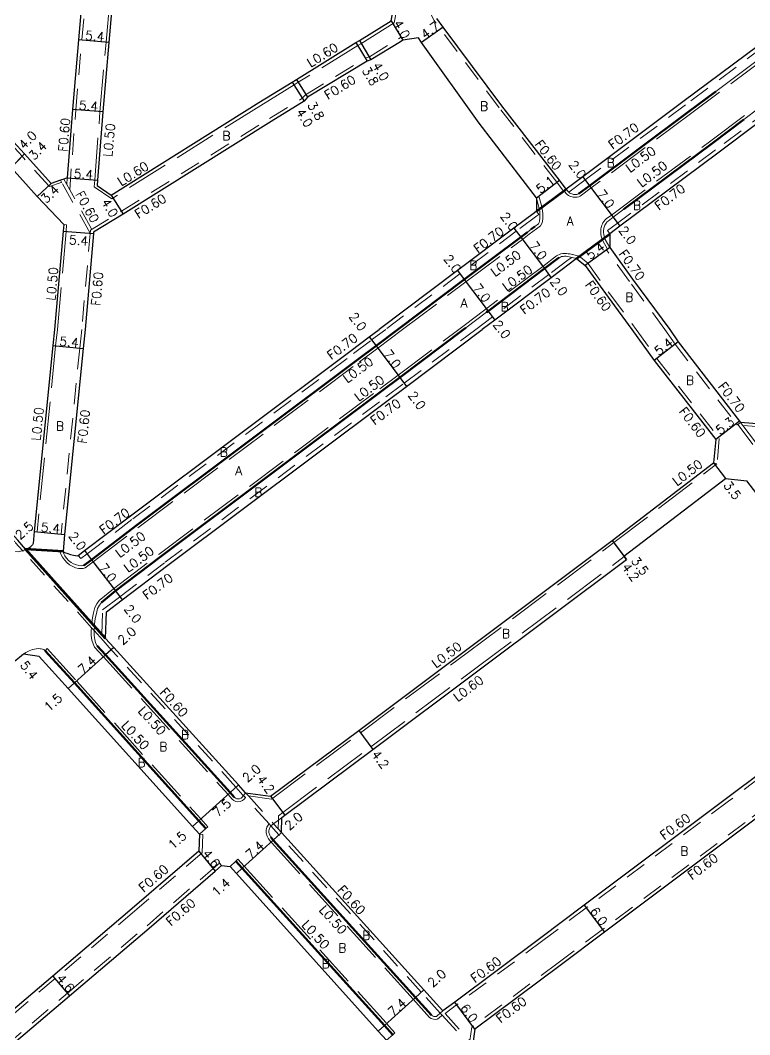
# Model space of a CAD drawing. Header units: metres. Extents: x -3200 to -2400, y -111000 to -110400.
# Drawn here: x -2835.7 to -2706.2, y -110771.5 to -110591.4 of the extents above; entities that cross this region are included whole.
import ezdxf

# ---------------------------------------------------------------- set-up
doc = ezdxf.new("R2010")
doc.units = ezdxf.units.M
doc.header["$LTSCALE"] = 2.5
doc.linetypes.add('2232000', pattern=[2.5, 1.5, -1])
doc.linetypes.add('2233000', pattern=[4, 3, -1])
for name, color, linetype, lineweight in [('2101000', 177, 'Continuous', 30), ('2213000', 6, 'Continuous', 9), ('2227000', 3, 'Continuous', 50), ('2232000', 4, '2232000', 9), ('2233000', 62, '2233000', 9), ('9201100', 215, 'Continuous', 30), ('9202200', 155, 'Continuous', 60), ('9203500', 155, 'Continuous', 30)]:
    doc.layers.add(name, color=color, linetype=linetype, lineweight=lineweight)
doc.layers.add('9201500', color=222, linetype='Continuous')
doc.layers.add('9202100', color=82, linetype='Continuous')
doc.styles.add('Dm_Anotation', font='txt.shx', dxfattribs={"bigfont": 'pscdm.shx'})

msp = doc.modelspace()

# ---------------------------------------------------------------- linework, layer by layer
at = {"layer": '2101000'}
for points in [[(-2823.01, -110543.58), (-2821.14, -110545.92), (-2821.2, -110546.69), (-2823.65, -110575.74), (-2825.32, -110594.84), (-2826.41, -110607.26), (-2827.33, -110619.38)], [(-2789.6, -110546.77), (-2813.01, -110545.05), (-2815.82, -110547.14), (-2818.27, -110576.22), (-2819.94, -110595.31), (-2821.03, -110607.67), (-2821.94, -110619.79), (-2822.01, -110620.74)], [(-2822.01, -110620.74), (-2819.52, -110622.42), (-2793.3, -110606), (-2787.4, -110602.35), (-2786.65, -110601.89), (-2776.09, -110595.36), (-2775.49, -110594.99), (-2769.84, -110591.5), (-2769.26, -110588.33), (-2769.65, -110587.51), (-2776.6, -110571.22), (-2777.06, -110571.43), (-2782.02, -110559.42), (-2786.13, -110549.76), (-2786.72, -110548.37), (-2788.16, -110547.57), (-2789.6, -110546.77)], [(-2830.16, -110620.36), (-2834.9, -110615.13), (-2836.84, -110613), (-2842.78, -110606.49), (-2849.41, -110599.24), (-2851.18, -110597.31), (-2855.77, -110592.28), (-2867.46, -110579.26), (-2882.62, -110562.44)], [(-2827.95, -110627.64), (-2832.64, -110622.69), (-2837.29, -110617.55), (-2837.71, -110617.98), (-2845.79, -110609.13), (-2854.21, -110599.91), (-2853.83, -110599.59), (-2858.27, -110594.59), (-2869.92, -110581.47), (-2884.57, -110564.31), (-2884.5, -110564.24)], [(-2682.77, -110579.5), (-2689.05, -110584.19), (-2718.07, -110605.86), (-2735.86, -110619.16), (-2738.79, -110621.35)], [(-2738.79, -110621.35), (-2740, -110619.78), (-2750.19, -110606.57), (-2760.61, -110592.59), (-2761.72, -110591.09)], [(-2682.77, -110593.1), (-2711.87, -110614.96), (-2729.27, -110627.97), (-2731.05, -110629.3)], [(-2744.04, -110622.9), (-2754.26, -110609.64), (-2764.44, -110595.31), (-2764.99, -110594.53), (-2767.77, -110594.92), (-2768.21, -110595.19), (-2773.43, -110598.42), (-2774.13, -110598.62), (-2784.68, -110605.07), (-2785.29, -110605.75), (-2791.13, -110609.35), (-2817.4, -110625.81), (-2822.64, -110629.03)], [(-2827.33, -110619.38), (-2827.95, -110619.6), (-2828.52, -110619.8), (-2830.16, -110620.36)], [(-2744.04, -110622.9), (-2744.07, -110625.3)], [(-2744.07, -110625.3), (-2744.41, -110625.55), (-2748.06, -110628.29), (-2758.07, -110635.82), (-2771.98, -110646.28)], [(-2827.95, -110627.64), (-2828.04, -110628.85), (-2829.57, -110646.28)], [(-2822.64, -110629.03), (-2822.65, -110629.26), (-2824.15, -110646.28)], [(-2731.05, -110629.3), (-2731.07, -110631.74), (-2727.01, -110637.38), (-2720.4, -110646.28)], [(-2736.95, -110633.71), (-2738, -110634.49), (-2741.45, -110637.09), (-2751.46, -110644.61), (-2753.68, -110646.28)], [(-2736.95, -110633.71), (-2735.41, -110634.94), (-2731.36, -110640.57), (-2727.12, -110646.28)], [(-2834.7, -110685.29), (-2836.11, -110683.72), (-2858.15, -110659.24), (-2861.84, -110655.15), (-2863.86, -110652.89), (-2869.81, -110646.28)], [(-2829.57, -110646.28), (-2829.88, -110649.14), (-2833.17, -110682.14), (-2833.39, -110684.28), (-2833.49, -110684.55), (-2833.58, -110684.66), (-2833.7, -110684.78), (-2833.81, -110684.88), (-2833.96, -110684.98), (-2834.15, -110685.1), (-2834.32, -110685.18), (-2834.55, -110685.27), (-2834.7, -110685.29)], [(-2824.15, -110646.28), (-2824.51, -110649.67), (-2827.8, -110682.67), (-2828.06, -110685.69), (-2827.78, -110685.86), (-2827.38, -110686.03), (-2826.73, -110686.24), (-2826.24, -110686.37), (-2825.88, -110686.44), (-2825.54, -110686.45), (-2825.37, -110686.43), (-2824.24, -110685.56), (-2816.11, -110679.36), (-2776.95, -110650.01), (-2773.73, -110647.59), (-2771.98, -110646.28)], [(-2820.51, -110701.14), (-2820.36, -110696.44), (-2817.57, -110694.31), (-2809.49, -110688.15), (-2770.36, -110658.82), (-2767.13, -110656.39), (-2753.68, -110646.28)], [(-2727.12, -110646.28), (-2723.17, -110651.78), (-2712.27, -110665.8), (-2712.63, -110669.99)], [(-2720.4, -110646.28), (-2718.91, -110648.46), (-2708.06, -110662.57), (-2707.88, -110662.81)], [(-2682.77, -110647.84), (-2703.49, -110663.15), (-2707.88, -110662.81)], [(-2795.69, -110728.55), (-2791.23, -110729.15), (-2775.61, -110717.49), (-2756.64, -110703.29), (-2730.64, -110683.74), (-2712.63, -110669.99)], [(-2789.3, -110735.62), (-2789.23, -110732.92), (-2788.72, -110732.52), (-2773.09, -110720.85), (-2754.21, -110706.72), (-2728.12, -110687.1), (-2728.48, -110686.62), (-2728.54, -110686.54), (-2710.51, -110672.77)], [(-2710.51, -110672.77), (-2706.73, -110673.17)], [(-2682.77, -110704.75), (-2693.6, -110690.4), (-2694.81, -110688.8), (-2700.27, -110681.57), (-2706.15, -110673.92), (-2706.73, -110673.17)], [(-2795.69, -110728.55), (-2796.94, -110727.16), (-2819.06, -110702.74), (-2820.51, -110701.14)], [(-2835.07, -110703.96), (-2835.8, -110704.54), (-2836.66, -110705.22), (-2848.01, -110714.15), (-2866.2, -110728.29), (-2883.72, -110741.89), (-2890.69, -110747.3), (-2915.93, -110767), (-2917.39, -110768.07)], [(-2832.3, -110704.36), (-2835.07, -110703.96)], [(-2803.85, -110735.92), (-2805.1, -110734.53), (-2827.14, -110710.06), (-2832.3, -110704.36)], [(-2684.58, -110710.26), (-2710.35, -110729.56), (-2735.6, -110748.52), (-2743.31, -110754.32), (-2758.58, -110765.71), (-2760.7, -110767.29)], [(-2682.77, -110716.42), (-2706.67, -110734.31), (-2732, -110753.32), (-2739.85, -110759.21), (-2755, -110770.52)], [(-2803.85, -110735.92), (-2803.98, -110738.92), (-2815.78, -110749.12), (-2829.88, -110761.09), (-2840.97, -110770.5), (-2852.85, -110780.66), (-2864.53, -110790.64), (-2884.73, -110807.84), (-2886.92, -110807.59)], [(-2760.7, -110767.29), (-2764.06, -110763.55), (-2789.3, -110735.62)], [(-2881.6, -110814.03), (-2881.74, -110811.33), (-2861.62, -110794.2), (-2849.87, -110784.15), (-2837.95, -110773.98), (-2826.9, -110764.59), (-2812.78, -110752.61), (-2801.06, -110742.47), (-2799.93, -110741.49), (-2798.43, -110741.62)], [(-2770.67, -110772.5), (-2772.15, -110770.85), (-2797.32, -110742.86), (-2798.43, -110741.62)], [(-2755, -110770.52), (-2755.36, -110773.09)]]:
    msp.add_lwpolyline(points, dxfattribs=at)
at = {"layer": '2213000'}
for points in [[(-2704.22, -110598.02), (-2712.27, -110604.03)], [(-2707.3, -110609.03), (-2704.62, -110607.02)], [(-2736.59, -110622.2), (-2736.72, -110622.26), (-2736.9, -110622.3), (-2737.09, -110622.32), (-2737.3, -110622.32), (-2737.48, -110622.3), (-2737.64, -110622.27), (-2737.82, -110622.22), (-2737.97, -110622.17), (-2738.12, -110622.09), (-2738.26, -110621.99), (-2738.34, -110621.89), (-2738.79, -110621.35)], [(-2744.04, -110622.9), (-2743.62, -110624.6), (-2743.49, -110625.33), (-2743.45, -110625.72), (-2743.45, -110626.08), (-2743.44, -110626.54), (-2743.5, -110627.03), (-2743.57, -110627.29), (-2743.7, -110627.52), (-2744.37, -110628.02)], [(-2731.07, -110631.74), (-2731.85, -110630.31), (-2732.07, -110629.74), (-2732.13, -110629.43), (-2732.16, -110629.09), (-2732.17, -110628.82), (-2732.17, -110628.66), (-2732.14, -110628.49), (-2732.1, -110628.28), (-2732.06, -110628.13), (-2732.01, -110627.97), (-2731.91, -110627.75), (-2731.83, -110627.59), (-2731.71, -110627.39), (-2731.54, -110627.2), (-2731.36, -110627.03), (-2730.47, -110626.37), (-2728.57, -110624.94)], [(-2745, -110628.49), (-2745.66, -110628.99)], [(-2736.95, -110633.71), (-2737.76, -110633.49), (-2737.81, -110633.48), (-2737.99, -110633.43), (-2738.26, -110633.38), (-2738.53, -110633.33), (-2738.77, -110633.3), (-2739.07, -110633.3), (-2739.34, -110633.32), (-2739.6, -110633.36), (-2739.81, -110633.43), (-2740.01, -110633.52)], [(-2752.93, -110643.22), (-2756.62, -110645.99)], [(-2837.98, -110685.38), (-2837.46, -110685.58), (-2836.95, -110685.71), (-2836.05, -110685.76), (-2835.3, -110685.62), (-2835.23, -110685.6), (-2834.98, -110685.48), (-2834.7, -110685.29)], [(-2828.06, -110685.69), (-2827.99, -110686.01), (-2827.75, -110686.45), (-2827.43, -110686.89), (-2827.07, -110687.28), (-2826.61, -110687.64), (-2826.23, -110687.87), (-2825.68, -110688.1), (-2825.25, -110688.21), (-2824.83, -110688.24), (-2824.56, -110688.22), (-2824.35, -110688.17)], [(-2821.27, -110694.74), (-2821.62, -110695.24), (-2821.94, -110695.85), (-2822.16, -110696.7), (-2822.36, -110697.59), (-2822.48, -110698.6), (-2822.5, -110698.92), (-2822.55, -110699.76), (-2822.55, -110700.61), (-2822.45, -110701.34), (-2822.28, -110701.93), (-2822.04, -110702.43)], [(-2835.07, -110703.96), (-2834.67, -110703.67), (-2834.08, -110703.34), (-2833.46, -110703.11), (-2833.42, -110703.1), (-2832.86, -110702.98), (-2832.37, -110702.95), (-2832.06, -110702.98), (-2831.97, -110702.98), (-2831.46, -110703.12), (-2831.21, -110703.33)], [(-2797.68, -110729.32), (-2797.47, -110729.51), (-2797.26, -110729.61), (-2797.06, -110729.63), (-2796.75, -110729.6), (-2796.49, -110729.49), (-2796.27, -110729.32), (-2796.06, -110729.03), (-2795.69, -110728.55)], [(-2791.2, -110736.44), (-2791.37, -110736.07), (-2791.53, -110735.59), (-2791.53, -110735.28), (-2791.42, -110734.84), (-2791.18, -110734.43), (-2790.71, -110734.05), (-2789.85, -110733.39), (-2789.23, -110732.92)], [(-2802.74, -110734.91), (-2803.85, -110735.92)], [(-2798.43, -110741.62), (-2797.4, -110740.68)], [(-2760.7, -110767.29), (-2761.14, -110767.69), (-2761.67, -110768.18), (-2761.82, -110768.25), (-2762.02, -110768.28), (-2762.25, -110768.27), (-2762.52, -110768.17), (-2762.69, -110768.06)], [(-2770.67, -110772.5), (-2769.56, -110771.5)]]:
    msp.add_lwpolyline(points, dxfattribs=at)
at = {"layer": '2227000'}
for points in [[(-2712.27, -110604.03), (-2717.04, -110607.59), (-2734.66, -110620.76), (-2736.59, -110622.2)], [(-2728.57, -110624.94), (-2712.83, -110613.18), (-2707.3, -110609.03)], [(-2745.66, -110628.99), (-2746.86, -110629.89), (-2756.87, -110637.42), (-2768.66, -110646.28)], [(-2744.37, -110628.02), (-2745, -110628.49)], [(-2740.01, -110633.52), (-2740.21, -110633.65), (-2742.65, -110635.49), (-2752.66, -110643.02), (-2752.93, -110643.22)], [(-2824.35, -110688.17), (-2823.03, -110687.16), (-2814.89, -110680.95), (-2775.76, -110651.62), (-2772.53, -110649.19), (-2768.66, -110646.28)], [(-2757.01, -110646.28), (-2768.33, -110654.79), (-2771.56, -110657.22), (-2810.71, -110686.57), (-2818.78, -110692.72), (-2821.27, -110694.74)], [(-2756.62, -110645.99), (-2757.01, -110646.28)], [(-2822.04, -110702.43), (-2820.54, -110704.08), (-2798.42, -110728.5), (-2797.68, -110729.32)], [(-2831.21, -110703.33), (-2826.03, -110709.05), (-2803.99, -110733.53), (-2802.74, -110734.91)], [(-2762.69, -110768.06), (-2765.54, -110764.89), (-2790.79, -110736.96), (-2791.2, -110736.44)], [(-2797.4, -110740.68), (-2796.28, -110741.92), (-2771.04, -110769.85), (-2769.56, -110771.5)]]:
    msp.add_lwpolyline(points, dxfattribs=at)
at = {"layer": '2232000'}
for points in [[(-2826.88, -110621.49), (-2825.81, -110607.31), (-2824.73, -110594.89), (-2823.05, -110575.79), (-2820.6, -110546.74), (-2820.52, -110545.74), (-2822.51, -110543.24), (-2822.97, -110543.08), (-2823.01, -110543.58)], [(-2738.79, -110621.35), (-2739.19, -110621.66), (-2739.27, -110621.72), (-2740.48, -110620.15), (-2750.67, -110606.93), (-2762.23, -110591.41), (-2765.26, -110585.56), (-2772.07, -110569.85), (-2772.31, -110569.31), (-2777.65, -110557.44), (-2780.52, -110551.06), (-2781.82, -110546.29), (-2781.18, -110542.81), (-2780.59, -110542.92)], [(-2682.77, -110580.37), (-2688.63, -110584.75), (-2717.65, -110606.42), (-2735.44, -110619.72), (-2738.34, -110621.89)], [(-2682.77, -110592.23), (-2712.29, -110614.4), (-2729.69, -110627.41), (-2731.47, -110628.74), (-2731.05, -110629.3)], [(-2823.21, -110628.68), (-2817.72, -110625.3), (-2791.45, -110608.84), (-2785.69, -110605.28), (-2785.07, -110604.61), (-2774.37, -110598.06), (-2773.67, -110597.87), (-2768.52, -110594.68), (-2768.08, -110594.4), (-2767.77, -110594.92)], [(-2830.6, -110620.77), (-2835.35, -110615.53), (-2837.28, -110613.4), (-2843.23, -110606.89), (-2849.85, -110599.64), (-2849.41, -110599.24)], [(-2823.25, -110629.16), (-2828.33, -110620.15), (-2828.52, -110619.8)], [(-2822.93, -110628.51), (-2826.88, -110621.49), (-2827.41, -110620.55), (-2827.95, -110619.6)], [(-2827.33, -110619.38), (-2827.41, -110620.55)], [(-2830.16, -110620.36), (-2830.6, -110620.77)], [(-2738.34, -110621.89), (-2738.79, -110621.35)], [(-2744.07, -110625.3), (-2743.65, -110625.86), (-2743.99, -110626.11), (-2747.64, -110628.85), (-2757.65, -110636.38), (-2770.82, -110646.28)], [(-2823.21, -110628.68), (-2824.75, -110646.28)], [(-2721.27, -110646.28), (-2727.57, -110637.79), (-2731.63, -110632.16), (-2731.47, -110632.04), (-2731.07, -110631.74)], [(-2737.81, -110633.48), (-2738.42, -110633.93), (-2741.87, -110636.53), (-2751.88, -110644.05), (-2754.85, -110646.28)], [(-2736.95, -110633.71), (-2737.76, -110633.49), (-2737.81, -110633.48)], [(-2736.95, -110633.71), (-2736.61, -110633.28), (-2736.57, -110633.24), (-2734.97, -110634.53), (-2730.88, -110640.21), (-2726.38, -110646.28)], [(-2835.14, -110685.69), (-2835.23, -110685.6), (-2836.56, -110684.13), (-2858.6, -110659.64), (-2862.29, -110655.55), (-2864.31, -110653.29), (-2870.62, -110646.28)], [(-2824.75, -110646.28), (-2825.11, -110649.61), (-2828.4, -110682.61), (-2827.8, -110682.67)], [(-2825.37, -110686.43), (-2824.94, -110686.98), (-2823.81, -110686.12), (-2815.68, -110679.92), (-2776.53, -110650.57), (-2773.31, -110648.15), (-2770.82, -110646.28)], [(-2821.05, -110696.09), (-2817.99, -110693.76), (-2809.92, -110687.6), (-2770.78, -110658.26), (-2767.55, -110655.83), (-2754.85, -110646.28)], [(-2726.38, -110646.28), (-2722.69, -110651.42), (-2711.65, -110665.62), (-2712.04, -110670.17)], [(-2721.27, -110646.28), (-2719.48, -110648.87), (-2708.62, -110663), (-2708.43, -110663.24)], [(-2708.43, -110663.24), (-2708.35, -110663.18), (-2707.88, -110662.81)], [(-2708.35, -110663.18), (-2707.94, -110663.71), (-2702.75, -110670.47), (-2702.35, -110670.99)], [(-2707.88, -110662.81), (-2707.47, -110663.34), (-2702.27, -110670.1), (-2701.87, -110670.62)], [(-2712.63, -110669.99), (-2712.04, -110670.17)], [(-2820.95, -110701.54), (-2822.55, -110699.76), (-2823.02, -110699.24), (-2835.14, -110685.69)], [(-2834.7, -110685.29), (-2822.96, -110698.4), (-2822.5, -110698.92), (-2821.19, -110700.38), (-2820.51, -110701.14)], [(-2821.19, -110700.38), (-2821.05, -110696.09)], [(-2796.14, -110728.95), (-2797.38, -110727.56), (-2819.5, -110703.14), (-2820.95, -110701.54)], [(-2684.22, -110710.75), (-2709.99, -110730.04), (-2735.24, -110749), (-2742.95, -110754.8), (-2758.23, -110766.19), (-2760.29, -110767.73)], [(-2682.77, -110715.67), (-2707.03, -110733.83), (-2732.36, -110752.84), (-2740.21, -110758.73), (-2755.55, -110770.19)], [(-2789.75, -110736.02), (-2791.18, -110734.43), (-2791.52, -110734.06), (-2795.72, -110729.41), (-2796.06, -110729.03), (-2796.14, -110728.95)], [(-2795.69, -110728.55), (-2795.17, -110729.12), (-2790.71, -110734.05), (-2789.89, -110734.97), (-2789.3, -110735.62)], [(-2803.25, -110735.94), (-2803.39, -110739.2), (-2815.39, -110749.58), (-2829.49, -110761.55), (-2840.58, -110770.96), (-2852.46, -110781.11), (-2864.14, -110791.09), (-2884.54, -110808.46), (-2887.23, -110808.16)], [(-2803.85, -110735.92), (-2803.25, -110735.94)], [(-2761.14, -110767.69), (-2764.51, -110763.95), (-2789.75, -110736.02)], [(-2882.19, -110814.26), (-2882.36, -110811.07), (-2862.01, -110793.74), (-2850.26, -110783.7), (-2838.34, -110773.52), (-2827.29, -110764.14), (-2813.17, -110752.15), (-2801.45, -110742.02), (-2800.32, -110741.04), (-2799.93, -110741.49)], [(-2761.14, -110767.69), (-2760.8, -110768.06), (-2755.96, -110773.33), (-2755.8, -110773.5)], [(-2760.29, -110767.73), (-2755.89, -110772.52)], [(-2755.55, -110770.19), (-2755.89, -110772.52)]]:
    msp.add_lwpolyline(points, dxfattribs=at)
at = {"layer": '2233000'}
for points in [[(-2819.44, -110623.07), (-2822.53, -110620.99), (-2822.44, -110619.75), (-2821.52, -110607.63), (-2820.44, -110595.27), (-2818.77, -110576.18), (-2816.32, -110547.1)], [(-2682.77, -110582.62), (-2687.55, -110586.19), (-2716.74, -110607.99), (-2734.36, -110621.16), (-2736.33, -110622.63), (-2736.55, -110622.73), (-2736.82, -110622.8), (-2737.07, -110622.82), (-2737.33, -110622.82), (-2737.56, -110622.8), (-2737.75, -110622.76), (-2737.96, -110622.7), (-2738.17, -110622.63), (-2738.4, -110622.51), (-2738.61, -110622.35), (-2739.19, -110621.66)], [(-2768.67, -110588.44), (-2769.3, -110591.87), (-2775.24, -110595.55), (-2775.77, -110595.87), (-2786.34, -110602.4), (-2787.08, -110602.86), (-2792.99, -110606.51), (-2819.44, -110623.07)], [(-2731.47, -110632.04), (-2732.31, -110630.52), (-2732.55, -110629.88), (-2732.63, -110629.5), (-2732.66, -110629.12), (-2732.67, -110628.81), (-2732.66, -110628.62), (-2732.64, -110628.41), (-2732.59, -110628.16), (-2732.54, -110627.98), (-2732.47, -110627.79), (-2732.36, -110627.54), (-2732.27, -110627.35), (-2732.11, -110627.09), (-2731.9, -110626.85), (-2731.68, -110626.64), (-2730.77, -110625.97), (-2713.13, -110612.78), (-2684.01, -110590.91), (-2682.77, -110590.01)], [(-2828.33, -110620.15), (-2828.39, -110620.17), (-2830.49, -110620.89), (-2830.6, -110620.77)], [(-2767.82, -110646.28), (-2756.57, -110637.82), (-2746.56, -110630.29), (-2745.36, -110629.39), (-2744.7, -110628.89), (-2744.07, -110628.42), (-2743.33, -110627.86), (-2743.1, -110627.48), (-2743.01, -110627.12), (-2742.94, -110626.57), (-2742.95, -110626.07), (-2742.95, -110625.69), (-2743, -110625.26), (-2743.13, -110624.5), (-2743.56, -110622.78), (-2744.04, -110622.9)], [(-2829.06, -110646.28), (-2827.54, -110628.89), (-2827.45, -110627.68), (-2827.95, -110627.64)], [(-2736.61, -110633.28), (-2737.63, -110633), (-2737.69, -110632.99), (-2737.88, -110632.94), (-2738.16, -110632.88), (-2738.46, -110632.83), (-2738.74, -110632.8), (-2739.08, -110632.8), (-2739.41, -110632.82), (-2739.72, -110632.88), (-2739.99, -110632.96), (-2740.28, -110633.1), (-2740.5, -110633.24), (-2742.96, -110635.09), (-2752.97, -110642.62), (-2753.23, -110642.82), (-2756.92, -110645.59), (-2757.84, -110646.28)], [(-2829.06, -110646.28), (-2829.39, -110649.18), (-2832.68, -110682.19), (-2833.17, -110682.14)], [(-2828.55, -110685.8), (-2828.47, -110686.19), (-2828.17, -110686.72), (-2827.82, -110687.21), (-2827.41, -110687.65), (-2826.9, -110688.05), (-2826.46, -110688.32), (-2825.84, -110688.58), (-2825.33, -110688.7), (-2824.84, -110688.74), (-2824.47, -110688.72), (-2824.13, -110688.62), (-2822.72, -110687.55), (-2814.59, -110681.35), (-2775.45, -110652.01), (-2772.23, -110649.59), (-2767.82, -110646.28)], [(-2822.96, -110698.4), (-2822.85, -110697.51), (-2822.65, -110696.58), (-2822.41, -110695.67), (-2822.05, -110694.98), (-2821.64, -110694.39), (-2819.09, -110692.33), (-2811.01, -110686.17), (-2771.86, -110656.82), (-2768.63, -110654.39), (-2757.84, -110646.28)], [(-2682.77, -110648.46), (-2703.34, -110663.66), (-2707.47, -110663.34)], [(-2795.17, -110729.12), (-2791.1, -110729.68), (-2775.31, -110717.89), (-2756.34, -110703.69), (-2730.34, -110684.14), (-2712.04, -110670.17)], [(-2828.55, -110685.8), (-2828.06, -110685.69)], [(-2789.89, -110734.97), (-2789.85, -110733.39), (-2789.83, -110732.62), (-2789.08, -110732.04), (-2773.45, -110720.37), (-2754.57, -110706.24), (-2728.48, -110686.62)], [(-2823.02, -110699.24), (-2823.05, -110699.75), (-2823.05, -110700.64), (-2822.94, -110701.45), (-2822.74, -110702.11), (-2822.46, -110702.71), (-2820.91, -110704.42), (-2798.79, -110728.84), (-2798.03, -110729.68), (-2797.75, -110729.93), (-2797.4, -110730.1), (-2797.05, -110730.13), (-2796.63, -110730.09), (-2796.24, -110729.93), (-2795.91, -110729.67), (-2795.72, -110729.41)], [(-2831.21, -110703.33), (-2830.86, -110702.96)], [(-2830.86, -110702.96), (-2825.65, -110708.72), (-2803.62, -110733.19), (-2802.37, -110734.58)], [(-2802.74, -110734.91), (-2802.37, -110734.58)], [(-2760.8, -110768.06), (-2760.81, -110768.06), (-2761.39, -110768.59), (-2761.67, -110768.73), (-2762, -110768.78), (-2762.35, -110768.77), (-2762.75, -110768.62), (-2763.02, -110768.44), (-2765.92, -110765.22), (-2791.17, -110737.28), (-2791.63, -110736.7), (-2791.83, -110736.26), (-2792.03, -110735.68), (-2792.03, -110735.21), (-2791.89, -110734.65), (-2791.56, -110734.1), (-2791.52, -110734.06)], [(-2797.4, -110740.68), (-2797.03, -110740.34)], [(-2797.03, -110740.34), (-2795.91, -110741.58), (-2770.66, -110769.51), (-2769.19, -110771.16)], [(-2769.56, -110771.5), (-2769.19, -110771.16)]]:
    msp.add_lwpolyline(points, dxfattribs=at)
at = {"layer": '9201100'}
for points in [[(-2769.84, -110591.5), (-2767.77, -110594.92)], [(-2760.61, -110592.59), (-2764.44, -110595.31)], [(-2819.94, -110595.31), (-2825.32, -110594.84)], [(-2776.09, -110595.36), (-2774.13, -110598.62)], [(-2775.49, -110594.99), (-2773.43, -110598.42)], [(-2786.65, -110601.89), (-2784.68, -110605.07)], [(-2787.4, -110602.35), (-2785.29, -110605.75)], [(-2821.03, -110607.67), (-2826.41, -110607.26)], [(-2834.9, -110615.13), (-2837.71, -110617.98)], [(-2834.9, -110615.13), (-2837.29, -110617.55)], [(-2827.33, -110619.38), (-2821.94, -110619.79)], [(-2744.04, -110622.9), (-2740, -110619.78)], [(-2735.86, -110619.16), (-2734.66, -110620.76)], [(-2830.16, -110620.36), (-2832.64, -110622.69)], [(-2734.66, -110620.76), (-2730.47, -110626.37)], [(-2819.52, -110622.42), (-2817.4, -110625.81)], [(-2730.47, -110626.37), (-2729.27, -110627.97)], [(-2828.04, -110628.85), (-2822.65, -110629.26)], [(-2748.06, -110628.29), (-2746.86, -110629.89)], [(-2746.86, -110629.89), (-2742.65, -110635.49)], [(-2731.07, -110631.74), (-2735.41, -110634.94)], [(-2758.07, -110635.82), (-2756.87, -110637.42)], [(-2742.65, -110635.49), (-2741.45, -110637.09)], [(-2756.87, -110637.42), (-2752.66, -110643.02)], [(-2752.66, -110643.02), (-2751.46, -110644.61)], [(-2773.73, -110647.59), (-2772.53, -110649.19)], [(-2718.91, -110648.46), (-2723.17, -110651.78)], [(-2829.88, -110649.14), (-2824.51, -110649.67)], [(-2772.53, -110649.19), (-2768.33, -110654.79)], [(-2768.33, -110654.79), (-2767.13, -110656.39)], [(-2708.06, -110662.57), (-2712.27, -110665.8)], [(-2712.63, -110669.99), (-2710.51, -110672.77)], [(-2833.17, -110682.14), (-2827.8, -110682.67)], [(-2730.64, -110683.74), (-2728.54, -110686.54)], [(-2730.64, -110683.74), (-2728.12, -110687.1)], [(-2824.24, -110685.56), (-2823.03, -110687.16)], [(-2823.03, -110687.16), (-2818.78, -110692.72)], [(-2818.78, -110692.72), (-2817.57, -110694.31)], [(-2819.06, -110702.74), (-2820.54, -110704.08)], [(-2820.54, -110704.08), (-2826.03, -110709.05)], [(-2826.03, -110709.05), (-2827.14, -110710.06)], [(-2775.61, -110717.49), (-2773.09, -110720.85)], [(-2798.42, -110728.5), (-2796.94, -110727.16)], [(-2803.99, -110733.53), (-2798.42, -110728.5)], [(-2791.23, -110729.15), (-2788.72, -110732.52)], [(-2805.1, -110734.53), (-2803.99, -110733.53)], [(-2790.79, -110736.96), (-2796.28, -110741.92)], [(-2789.3, -110735.62), (-2790.79, -110736.96)], [(-2803.98, -110738.92), (-2801.06, -110742.47)], [(-2796.28, -110741.92), (-2797.32, -110742.86)], [(-2735.6, -110748.52), (-2732, -110753.32)], [(-2829.88, -110761.09), (-2826.9, -110764.59)], [(-2765.54, -110764.89), (-2764.06, -110763.55)], [(-2771.04, -110769.85), (-2765.54, -110764.89)], [(-2755, -110770.52), (-2758.58, -110765.71)], [(-2772.15, -110770.85), (-2771.04, -110769.85)]]:
    msp.add_lwpolyline(points, dxfattribs=at)
at = {"layer": '9202200'}
for points in [[(-2744.07, -110625.3), (-2738.79, -110621.35)], [(-2736.95, -110633.71), (-2731.05, -110629.3)], [(-2828.06, -110685.69), (-2834.7, -110685.29)], [(-2820.51, -110701.14), (-2834.7, -110685.29)]]:
    msp.add_lwpolyline(points, dxfattribs=at)

# ---------------------------------------------------------------- texts
at = {"layer": '9201500', "style": 'Dm_Anotation'}
for s, rotation, p in [('4.0', 301.3067, (-2769.52, -110591.93)), ('4.7', 35.3975, (-2763.88, -110594.8)), ('5.4', 354.9972, (-2824.22, -110594.84)), ('3.8', 300.9627, (-2775.11, -110600.27)), ('4.0', 300.9627, (-2773.26, -110599.41)), ('5.4', 355.6863, (-2825.31, -110607.25)), ('3.8', 301.7718, (-2784.78, -110606.43)), ('4.0', 301.7125, (-2786.79, -110607.67)), ('4.0', 45.4793, (-2834.97, -110614.42)), ('3.4', 45.4793, (-2833.2, -110616.34)), ('2.0', 306.7696, (-2738.44, -110617.02)), ('5.4', 355.6866, (-2826.22, -110619.37)), ('5.1', 37.6258, (-2743.35, -110622.24)), ('3.4', 43.3202, (-2831.09, -110624.01)), ('7.0', 306.7701, (-2733.44, -110622.22)), ('4.0', 302.0468, (-2821.36, -110623.66)), ('2.0', 306.9397, (-2750.57, -110626.21)), ('2.0', 306.7682, (-2729.57, -110628.67)), ('5.4', 355.6877, (-2827.06, -110631.14)), ('7.0', 306.9402, (-2745.42, -110631.39)), ('5.4', 36.3914, (-2734.53, -110633.98)), ('2.0', 306.9411, (-2760.64, -110633.73)), ('7.0', 306.9414, (-2755.43, -110638.92)), ('2.0', 306.9388, (-2741.74, -110637.8)), ('2.0', 306.9168, (-2777.44, -110644)), ('2.0', 306.9408, (-2751.87, -110645.4)), ('5.4', 354.3107, (-2828.78, -110649.14)), ('5.4', 37.8748, (-2722.37, -110651.02)), ('7.0', 306.9168, (-2771.31, -110650.65)), ('2.0', 306.9168, (-2766.93, -110657.99)), ('5.3', 37.5573, (-2711.49, -110665.08)), ('3.5', 307.2515, (-2710.98, -110673.96)), ('2.5', 41.4413, (-2835.7, -110683.71)), ('5.4', 354.3622, (-2832.07, -110682.15)), ('2.0', 307.3188, (-2827.19, -110682.97)), ('3.5', 306.9431, (-2727.37, -110687.38)), ('7.0', 307.3188, (-2821.8, -110688.61)), ('4.2', 306.9431, (-2729.02, -110688.48)), ('2.0', 307.3188, (-2817.36, -110695.91)), ('2.0', 42.1711, (-2817.48, -110702.39)), ('7.4', 42.1711, (-2824.54, -110707.57)), ('5.4', 307.266, (-2835.77, -110705.9)), ('1.5', 42.1711, (-2830.57, -110714.24)), ('4.2', 306.8283, (-2773.43, -110721.73)), ('2.0', 42.087, (-2795.36, -110726.82)), ('4.2', 306.7741, (-2793.76, -110726.14)), ('7.5', 42.087, (-2800.62, -110732.94)), ('2.0', 42.0899, (-2787.9, -110735.31)), ('1.5', 42.087, (-2808.54, -110738.71)), ('7.4', 42.0899, (-2794.79, -110740.44)), ('4.6', 309.323, (-2803.46, -110739.39)), ('1.4', 42.0899, (-2800.79, -110747.07)), ('6.0', 306.8972, (-2734.68, -110749.58)), ('2.0', 42.0896, (-2762.48, -110763.2)), ('4.6', 310.3257, (-2829.35, -110761.56)), ('7.4', 42.0896, (-2769.54, -110768.37)), ('6.0', 306.732, (-2757.67, -110766.77))]:
    msp.add_text(s, height=1.6, rotation=rotation, dxfattribs=at).set_placement(p)
at = {"layer": '9202100', "style": 'Dm_Anotation'}
for s, p in [('B', (-2754.07, -110607.44)), ('B', (-2799.79, -110612.7)), ('B', (-2731.63, -110617.46)), ('B', (-2726.95, -110625.04)), ('A', (-2738.7, -110627.83)), ('B', (-2755.99, -110635.69)), ('B', (-2728.32, -110641.36)), ('A', (-2757.54, -110642.36)), ('B', (-2750.44, -110643.03)), ('B', (-2717.56, -110656.12)), ('B', (-2829.33, -110664.25)), ('B', (-2800.26, -110668.86)), ('A', (-2797.51, -110672.17)), ('B', (-2794.13, -110675.99)), ('B', (-2750.21, -110701.09)), ('B', (-2807.17, -110719.05)), ('B', (-2810.98, -110721.16)), ('B', (-2814.85, -110723.98)), ('B', (-2718.55, -110739.71)), ('B', (-2775, -110754.65)), ('B', (-2779.23, -110756.9)), ('B', (-2782.19, -110759.7))]:
    msp.add_text(s, height=1.6, dxfattribs=at).set_placement(p)
at = {"layer": '9203500', "style": 'Dm_Anotation'}
for s, rotation, p in [('L0.60', 32.0571, (-2784.13, -110599.8)), ('F0.60', 32.0571, (-2781.06, -110605.56)), ('F0.60', 84.9934, (-2827.33, -110614.81)), ('L0.50', 84.9934, (-2819.36, -110615.72)), ('F0.70', 37.0174, (-2730.53, -110614.36)), ('F0.60', 307.6209, (-2744.44, -110613.42)), ('L0.50', 37.0174, (-2727.48, -110618.5)), ('L0.50', 37.0174, (-2725.43, -110621.11)), ('L0.60', 32.0571, (-2817.76, -110620.89)), ('F0.60', 299.3765, (-2825.93, -110622.28)), ('F0.70', 37.0174, (-2722.31, -110625.23)), ('F0.60', 32.0571, (-2814.69, -110626.66)), ('F0.70', 37.0174, (-2754.46, -110632.82)), ('L0.50', 37.0174, (-2751.41, -110636.96)), ('F0.70', 305.7362, (-2729.53, -110632.87)), ('L0.50', 84.9934, (-2829.46, -110641.23)), ('F0.60', 84.9934, (-2821.49, -110642.14)), ('L0.50', 37.0174, (-2749.36, -110639.57)), ('F0.60', 305.7362, (-2735.5, -110638.35)), ('F0.70', 37.0174, (-2746.24, -110643.69)), ('F0.70', 36.857, (-2780.45, -110651.74)), ('L0.50', 36.857, (-2777.63, -110655.88)), ('L0.50', 36.857, (-2775.64, -110659.14)), ('F0.70', 307.5517, (-2711.93, -110656.42)), ('F0.70', 36.857, (-2772.78, -110663.35)), ('L0.50', 84.3101, (-2832.09, -110666.11)), ('F0.60', 84.3101, (-2823.9, -110666.61)), ('F0.60', 307.8739, (-2718.88, -110660.87)), ('L0.50', 37.3583, (-2719.16, -110674.14)), ('F0.70', 36.857, (-2820.86, -110682.75)), ('L0.50', 36.857, (-2818.04, -110686.89)), ('L0.50', 36.857, (-2816.53, -110689.51)), ('F0.70', 36.857, (-2813.19, -110694.36)), ('L0.50', 36.9436, (-2761.91, -110706.48)), ('L0.60', 36.944, (-2758.06, -110712.46)), ('F0.60', 312.1711, (-2811, -110710.81)), ('L0.50', 312.1711, (-2814.86, -110714.08)), ('L0.50', 312.1711, (-2817.82, -110716.67)), ('F0.60', 36.8981, (-2721.39, -110736.98)), ('F0.60', 36.8981, (-2716.49, -110744.09)), ('F0.60', 40.852, (-2813.76, -110746.3)), ('F0.60', 312.1068, (-2779.5, -110745.89)), ('F0.60', 40.852, (-2808.94, -110752.3)), ('L0.50', 312.1068, (-2782.73, -110749.41)), ('L0.50', 312.1068, (-2785.83, -110752.06)), ('F0.60', 36.7323, (-2754.97, -110762.4)), ('F0.60', 36.7323, (-2750.46, -110769.52))]:
    msp.add_text(s, height=1.6, rotation=rotation, dxfattribs=at).set_placement(p)

doc.saveas('drawing.dxf')
